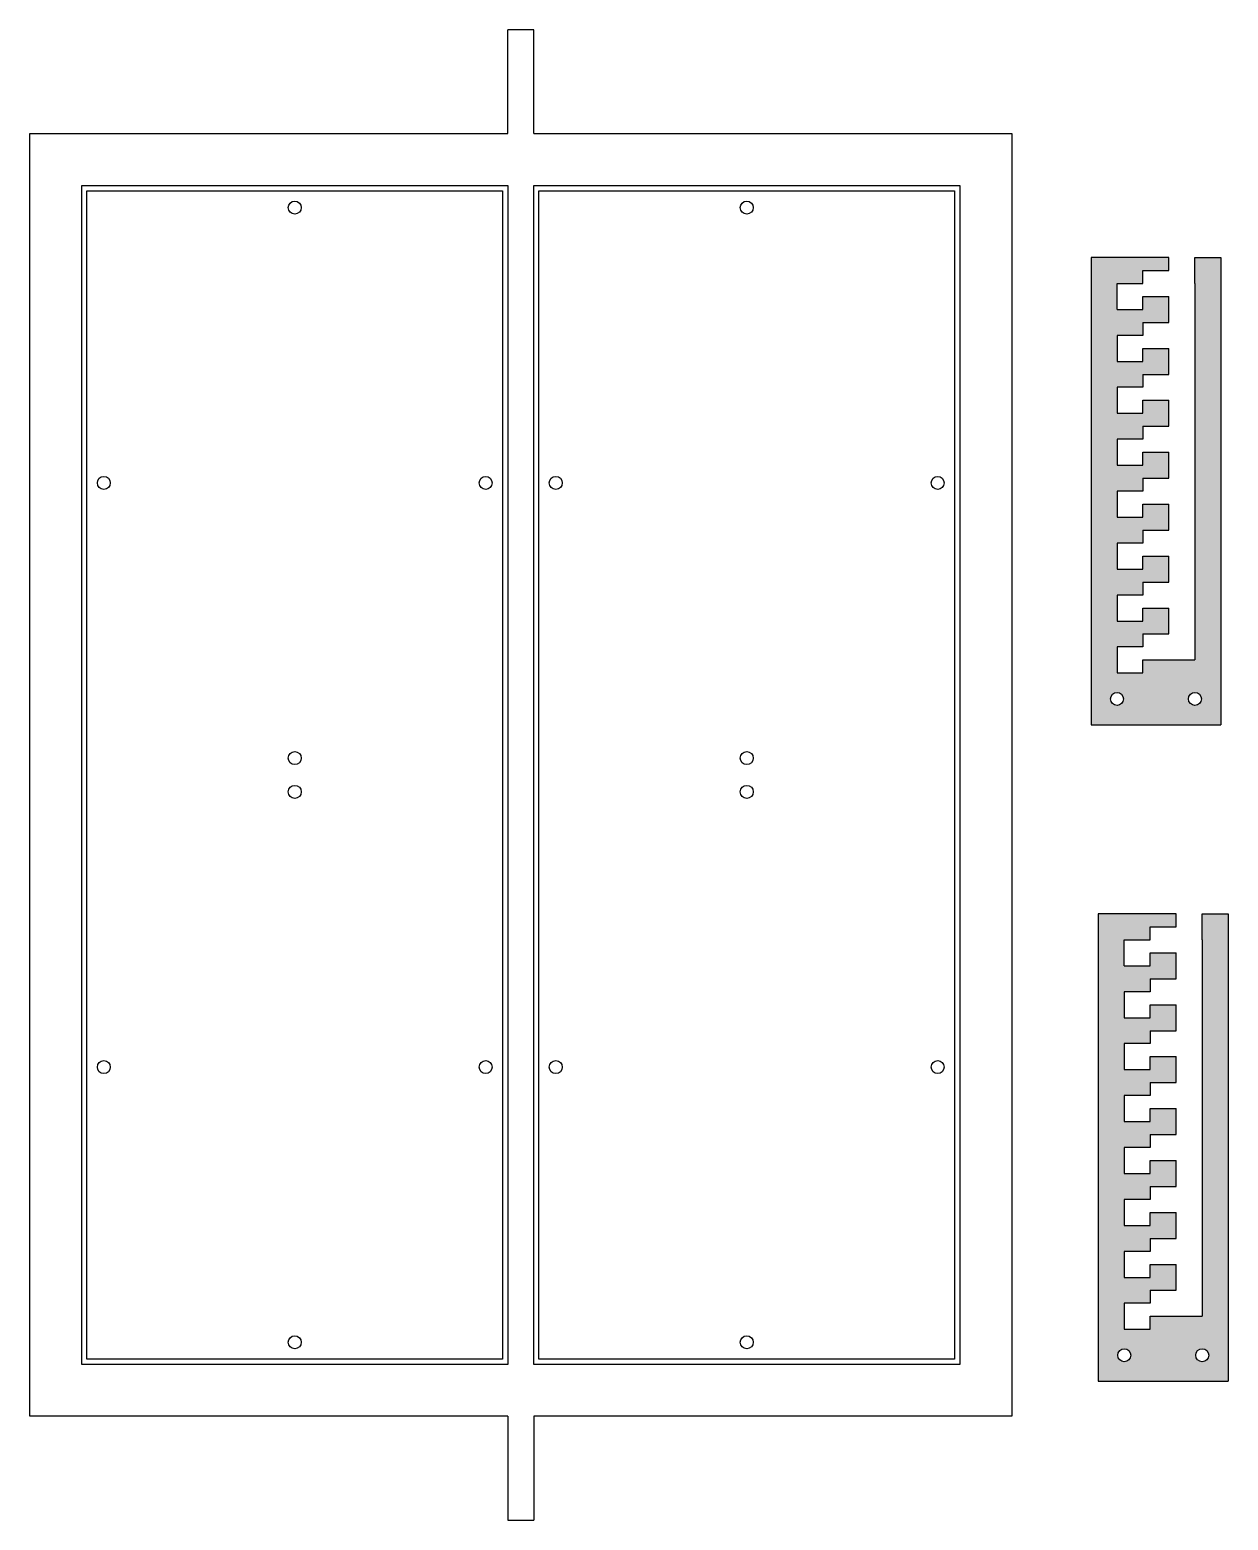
# Model space of a CAD drawing. Header units: inches. Extents: x -0.6 to 59.3, y -14.8 to 21.6.
# Drawn here: x 36.19 to 59.26, y -14.85 to 13.85 of the extents above; entities outside this region: 2.
import ezdxf

# ---------------------------------------------------------------- set-up
doc = ezdxf.new("R2010")
doc.units = ezdxf.units.IN
doc.header["$MEASUREMENT"] = 0

msp = doc.modelspace()

# ---------------------------------------------------------------- hatches: boundary and pattern name
h = msp.add_hatch(color=46)
h.dxf.hatch_style = 1
h.paths.add_polyline_path([(58.121, 4.72), (57.621, 4.72), (57.621, 4.47), (57.121, 4.47), (57.121, 4.97), (57.621, 4.97), (57.621, 5.22), (58.121, 5.22), (58.121, 5.72), (57.621, 5.72), (57.621, 5.47), (57.121, 5.47), (57.121, 5.97), (57.621, 5.97), (57.621, 6.22), (58.121, 6.22), (58.121, 6.72), (57.621, 6.72), (57.621, 6.47), (57.121, 6.47), (57.121, 6.97), (57.621, 6.97), (57.621, 7.22), (58.121, 7.22), (58.121, 7.72), (57.621, 7.72), (57.621, 7.47), (57.121, 7.47), (57.121, 7.97), (57.621, 7.97), (57.621, 8.22), (58.121, 8.22), (58.121, 8.72), (57.621, 8.72), (57.621, 8.47), (57.121, 8.47), (57.121, 8.97), (57.621, 8.97), (57.621, 9.22), (58.121, 9.22), (58.121, 9.47), (56.621, 9.47), (56.621, 8.97), (56.621, 0.47), (59.121, 0.47), (59.121, 8.97), (59.121, 9.47), (58.621, 9.47), (58.621, 8.97), (58.621, 1.72), (58.121, 1.72), (57.621, 1.72), (57.621, 1.47), (57.121, 1.47), (57.121, 1.97), (57.621, 1.97), (57.621, 2.22), (58.121, 2.22), (58.121, 2.72), (57.621, 2.72), (57.621, 2.47), (57.121, 2.47), (57.121, 2.97), (57.621, 2.97), (57.621, 3.22), (58.121, 3.22), (58.121, 3.72), (57.621, 3.72), (57.621, 3.47), (57.121, 3.47), (57.121, 3.97), (57.621, 3.97), (57.621, 4.22), (58.121, 4.22)])
h.paths.add_polyline_path([(57.246, 0.97, -1), (56.996, 0.97, -1)], flags=16)
h.paths.add_polyline_path([(58.746, 0.97, -1), (58.496, 0.97, -1)], flags=16)
h.paths.add_polyline_path([(57.261, -4.669), (57.761, -4.669), (57.761, -4.419), (58.261, -4.419), (58.261, -3.919), (57.761, -3.919), (57.761, -4.169), (57.261, -4.169), (57.261, -3.669), (57.761, -3.669), (57.761, -3.419), (58.261, -3.419), (58.261, -3.169), (56.761, -3.169), (56.761, -3.669), (56.761, -12.169), (59.261, -12.169), (59.261, -3.669), (59.261, -3.169), (58.761, -3.169), (58.761, -3.669), (58.761, -10.919), (58.261, -10.919), (57.761, -10.919), (57.761, -11.169), (57.261, -11.169), (57.261, -10.669), (57.761, -10.669), (57.761, -10.419), (58.261, -10.419), (58.261, -9.919), (57.761, -9.919), (57.761, -10.169), (57.261, -10.169), (57.261, -9.669), (57.761, -9.669), (57.761, -9.419), (58.261, -9.419), (58.261, -8.919), (57.761, -8.919), (57.761, -9.169), (57.261, -9.169), (57.261, -8.669), (57.761, -8.669), (57.761, -8.419), (58.261, -8.419), (58.261, -7.919), (57.761, -7.919), (57.761, -8.169), (57.261, -8.169), (57.261, -7.669), (57.761, -7.669), (57.761, -7.419), (58.261, -7.419), (58.261, -6.919), (57.761, -6.919), (57.761, -7.169), (57.261, -7.169), (57.261, -6.669), (57.761, -6.669), (57.761, -6.419), (58.261, -6.419), (58.261, -5.919), (57.761, -5.919), (57.761, -6.169), (57.261, -6.169), (57.261, -5.669), (57.761, -5.669), (57.761, -5.419), (58.261, -5.419), (58.261, -4.919), (57.761, -4.919), (57.761, -5.169), (57.261, -5.169)])
h.paths.add_polyline_path([(57.386, -11.669, -1), (57.136, -11.669, -1)], flags=16)
h.paths.add_polyline_path([(58.886, -11.669, -1), (58.636, -11.669, -1)], flags=16)

# ---------------------------------------------------------------- linework, layer by layer
for p, q in [((45.394, 11.855), (45.394, 13.855)), ((45.894, 13.855), (45.394, 13.855)), ((45.894, 11.855), (45.894, 13.855)), ((58.121, 9.47), (56.621, 9.47)), ((56.621, 9.47), (56.621, 8.97)), ((57.621, 8.97), (57.621, 9.22)), ((57.621, 9.22), (58.121, 9.22)), ((58.121, 9.22), (58.121, 9.47)), ((58.621, 8.97), (58.621, 9.47)), ((58.621, 9.47), (59.121, 9.47)), ((59.121, 9.47), (59.121, 8.97)), ((56.621, 8.97), (56.621, 0.47)), ((57.121, 8.47), (57.121, 8.97)), ((57.121, 8.97), (57.621, 8.97)), ((58.621, 8.97), (58.621, 1.72)), ((59.121, 8.97), (59.121, 0.47)), ((57.621, 8.47), (57.621, 8.72)), ((57.621, 8.72), (58.121, 8.72)), ((58.121, 8.22), (58.121, 8.72)), ((57.121, 8.47), (57.621, 8.47)), ((57.621, 8.22), (58.121, 8.22)), ((57.621, 8.22), (57.621, 7.97)), ((57.621, 7.97), (57.121, 7.97)), ((57.121, 7.97), (57.121, 7.47)), ((57.121, 7.47), (57.621, 7.47)), ((57.621, 7.47), (57.621, 7.72)), ((57.621, 7.72), (58.121, 7.72)), ((58.121, 7.22), (58.121, 7.72)), ((57.621, 7.22), (58.121, 7.22)), ((57.621, 7.22), (57.621, 6.97)), ((57.621, 6.97), (57.121, 6.97)), ((57.121, 6.97), (57.121, 6.47)), ((57.621, 6.47), (57.621, 6.72)), ((57.621, 6.72), (58.121, 6.72)), ((58.121, 6.22), (58.121, 6.72)), ((57.121, 6.47), (57.621, 6.47)), ((57.621, 6.22), (58.121, 6.22)), ((57.621, 6.22), (57.621, 5.97)), ((57.621, 5.97), (57.121, 5.97)), ((57.121, 5.97), (57.121, 5.47)), ((57.121, 5.47), (57.621, 5.47)), ((57.621, 5.47), (57.621, 5.72)), ((57.621, 5.72), (58.121, 5.72)), ((58.121, 5.22), (58.121, 5.72)), ((57.621, 5.22), (58.121, 5.22)), ((57.621, 5.22), (57.621, 4.97)), ((57.621, 4.97), (57.121, 4.97)), ((57.121, 4.97), (57.121, 4.47)), ((57.621, 4.47), (57.621, 4.72)), ((57.621, 4.72), (58.121, 4.72)), ((58.121, 4.22), (58.121, 4.72)), ((57.121, 4.47), (57.621, 4.47)), ((57.621, 4.22), (58.121, 4.22)), ((57.621, 4.22), (57.621, 3.97)), ((57.621, 3.97), (57.121, 3.97)), ((57.121, 3.97), (57.121, 3.47)), ((57.121, 3.47), (57.621, 3.47)), ((57.621, 3.47), (57.621, 3.72)), ((57.621, 3.72), (58.121, 3.72)), ((58.121, 3.22), (58.121, 3.72)), ((57.621, 3.22), (58.121, 3.22)), ((57.621, 3.22), (57.621, 2.97)), ((57.621, 2.97), (57.121, 2.97)), ((57.121, 2.97), (57.121, 2.47)), ((57.621, 2.47), (57.621, 2.72)), ((57.621, 2.72), (58.121, 2.72)), ((58.121, 2.22), (58.121, 2.72)), ((57.121, 2.47), (57.621, 2.47)), ((57.621, 2.22), (58.121, 2.22)), ((57.621, 2.22), (57.621, 1.97)), ((57.621, 1.97), (57.121, 1.97)), ((57.121, 1.97), (57.121, 1.47)), ((57.121, 1.47), (57.621, 1.47)), ((57.621, 1.47), (57.621, 1.72)), ((57.621, 1.72), (58.121, 1.72)), ((58.121, 1.72), (58.621, 1.72)), ((56.621, 0.47), (59.121, 0.47)), ((58.261, -3.169), (56.761, -3.169)), ((56.761, -3.169), (56.761, -3.669)), ((57.761, -3.669), (57.761, -3.419)), ((57.761, -3.419), (58.261, -3.419)), ((58.261, -3.419), (58.261, -3.169)), ((58.761, -3.669), (58.761, -3.169)), ((58.761, -3.169), (59.261, -3.169)), ((59.261, -3.169), (59.261, -3.669)), ((56.761, -3.669), (56.761, -12.169)), ((57.261, -4.169), (57.261, -3.669)), ((57.261, -3.669), (57.761, -3.669)), ((58.761, -3.669), (58.761, -10.919)), ((59.261, -3.669), (59.261, -12.169)), ((57.761, -4.169), (57.761, -3.919)), ((57.761, -3.919), (58.261, -3.919)), ((58.261, -4.419), (58.261, -3.919)), ((57.261, -4.169), (57.761, -4.169)), ((57.761, -4.419), (58.261, -4.419)), ((57.761, -4.419), (57.761, -4.669)), ((57.761, -4.669), (57.261, -4.669)), ((57.261, -4.669), (57.261, -5.169)), ((57.761, -5.169), (57.761, -4.919)), ((57.761, -4.919), (58.261, -4.919)), ((58.261, -5.419), (58.261, -4.919)), ((57.261, -5.169), (57.761, -5.169)), ((57.761, -5.419), (58.261, -5.419)), ((57.761, -5.419), (57.761, -5.669)), ((57.761, -5.669), (57.261, -5.669)), ((57.261, -5.669), (57.261, -6.169)), ((57.761, -6.169), (57.761, -5.919)), ((57.761, -5.919), (58.261, -5.919)), ((58.261, -6.419), (58.261, -5.919)), ((57.261, -6.169), (57.761, -6.169)), ((57.761, -6.419), (58.261, -6.419)), ((57.761, -6.419), (57.761, -6.669)), ((57.761, -6.669), (57.261, -6.669)), ((57.261, -6.669), (57.261, -7.169)), ((57.261, -7.169), (57.761, -7.169)), ((57.761, -7.169), (57.761, -6.919)), ((57.761, -6.919), (58.261, -6.919)), ((58.261, -7.419), (58.261, -6.919)), ((57.761, -7.419), (58.261, -7.419)), ((57.761, -7.419), (57.761, -7.669)), ((57.761, -7.669), (57.261, -7.669)), ((57.261, -7.669), (57.261, -8.169)), ((57.761, -8.169), (57.761, -7.919)), ((57.761, -7.919), (58.261, -7.919)), ((58.261, -8.419), (58.261, -7.919)), ((57.261, -8.169), (57.761, -8.169)), ((57.761, -8.419), (58.261, -8.419)), ((57.761, -8.419), (57.761, -8.669)), ((57.761, -8.669), (57.261, -8.669)), ((57.261, -8.669), (57.261, -9.169)), ((57.261, -9.169), (57.761, -9.169)), ((57.761, -9.169), (57.761, -8.919)), ((57.761, -8.919), (58.261, -8.919)), ((58.261, -9.419), (58.261, -8.919)), ((57.761, -9.419), (58.261, -9.419)), ((57.761, -9.419), (57.761, -9.669)), ((57.761, -9.669), (57.261, -9.669)), ((57.261, -9.669), (57.261, -10.169)), ((57.761, -10.169), (57.761, -9.919)), ((57.761, -9.919), (58.261, -9.919)), ((58.261, -10.419), (58.261, -9.919)), ((57.261, -10.169), (57.761, -10.169)), ((57.761, -10.419), (58.261, -10.419)), ((57.761, -10.419), (57.761, -10.669)), ((57.761, -10.669), (57.261, -10.669)), ((57.261, -10.669), (57.261, -11.169)), ((57.261, -11.169), (57.761, -11.169)), ((57.761, -11.169), (57.761, -10.919)), ((57.761, -10.919), (58.261, -10.919)), ((58.261, -10.919), (58.761, -10.919)), ((56.761, -12.169), (59.261, -12.169)), ((45.394, -12.845), (45.394, -14.845)), ((45.894, -12.845), (45.894, -14.845)), ((45.394, -14.845), (45.894, -14.845))]:
    msp.add_line(p, q)
for points in [[(45.394, -12.845), (36.194, -12.845), (36.194, 11.855), (45.394, 11.855)], [(45.894, 11.855), (55.094, 11.855), (55.094, -12.845), (45.894, -12.845)]]:
    msp.add_lwpolyline(points)
for points in [[(37.194, -11.845), (37.194, -0.495), (37.194, 10.855), (45.394, 10.855), (45.394, -0.495), (45.394, -11.845)], [(37.294, -11.745), (37.294, -0.495), (37.294, 10.755), (45.294, 10.755), (45.294, -0.495), (45.294, -11.745)], [(45.894, -11.845), (45.894, -0.495), (45.894, 10.855), (54.094, 10.855), (54.094, -0.495), (54.094, -11.845)], [(45.994, -11.745), (45.994, -0.495), (45.994, 10.755), (53.994, 10.755), (53.994, -0.495), (53.994, -11.745)]]:
    msp.add_lwpolyline(points, close=True)
for centre in [(-0.5, 21.5), (41.294, 10.43), (49.994, 10.43), (37.619, 5.13), (44.969, 5.13), (46.319, 5.13), (53.669, 5.13), (57.121, 0.97), (58.621, 0.97), (41.294, -0.17), (49.994, -0.17), (-0.5, -0.5), (41.294, -0.82), (49.994, -0.82), (37.619, -6.12), (44.969, -6.12), (46.319, -6.12), (53.669, -6.12), (41.294, -11.42), (49.994, -11.42), (57.261, -11.669), (58.761, -11.669)]:
    msp.add_circle(centre, 0.125)

doc.saveas('drawing.dxf')
